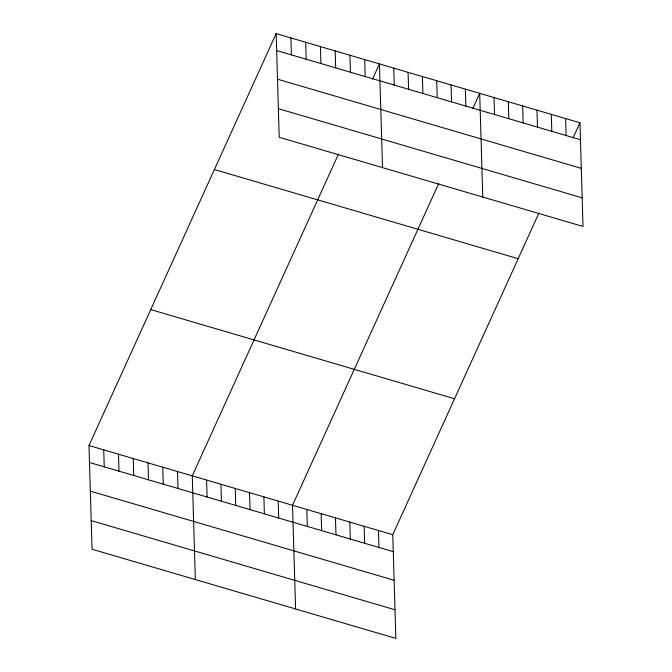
<?xml version="1.0" encoding="UTF-8"?>
<svg xmlns="http://www.w3.org/2000/svg" width="672" height="672" viewBox="0 0 672 672"><rect width="100%" height="100%" fill="white"/><g stroke="black" fill="none" stroke-linecap="round" stroke-linejoin="round"><path stroke-width="1.01" d="M538.91 213.074L392.767 534.702L395.85 638.4L92.056 549.234L88.973 445.536L276.15 33.6L579.944 122.766L583.027 226.464L279.233 137.298L276.15 33.6M338.411 154.224L192.268 475.852L195.342 579.55M372.532 79.128L379.445 63.916L382.519 167.614M438.656 183.649L292.522 505.277L295.596 608.975M472.786 108.553L479.699 93.341L482.773 197.039M573.04 137.978L579.944 122.766M276.654 50.56L580.448 139.726M277.502 79.187L581.297 168.353M278.384 108.679L582.179 197.845M214.385 169.537L518.179 258.703M150.746 309.599L454.541 398.765M88.973 445.536L392.767 534.702M89.477 462.496L393.271 551.662M90.325 491.114L394.12 580.28M91.199 520.607L395.002 609.773M565.622 118.566L566.126 135.526M551.3 114.358L551.804 131.317M536.978 110.158L537.482 127.117M522.656 105.949L523.16 122.909M508.343 101.749L508.838 118.709M494.021 97.549L494.516 114.509M465.377 89.141L465.881 106.1M451.055 84.932L451.559 101.892M436.733 80.732L437.237 97.692M422.411 76.524L422.915 93.484M408.089 72.324L408.593 89.284M393.767 68.124L394.271 85.084M364.686 59.59L365.19 76.549M378.445 530.494L378.949 547.453M364.123 526.294L364.627 543.253M349.927 55.255L350.431 72.215M349.801 522.085L350.305 539.045M335.177 50.921L335.681 67.88M335.479 517.885L335.983 534.845M320.418 46.595L320.922 63.554M321.157 513.685L321.661 530.645M305.668 42.26L306.163 59.22M306.835 509.477L307.339 526.436M290.909 37.934L291.413 54.894M278.2 501.068L278.695 518.028M263.878 496.868L264.373 513.828M249.556 492.66L250.06 509.62M235.234 488.46L235.738 505.42M220.912 484.26L221.416 501.22M206.59 480.052L207.094 497.011M177.509 471.517L178.013 488.477M162.75 467.191L163.254 484.151M148 462.857L148.504 479.816M133.241 458.522L133.745 475.482M118.482 454.196L118.986 471.156M103.732 449.862L104.236 466.822"/></g></svg>
